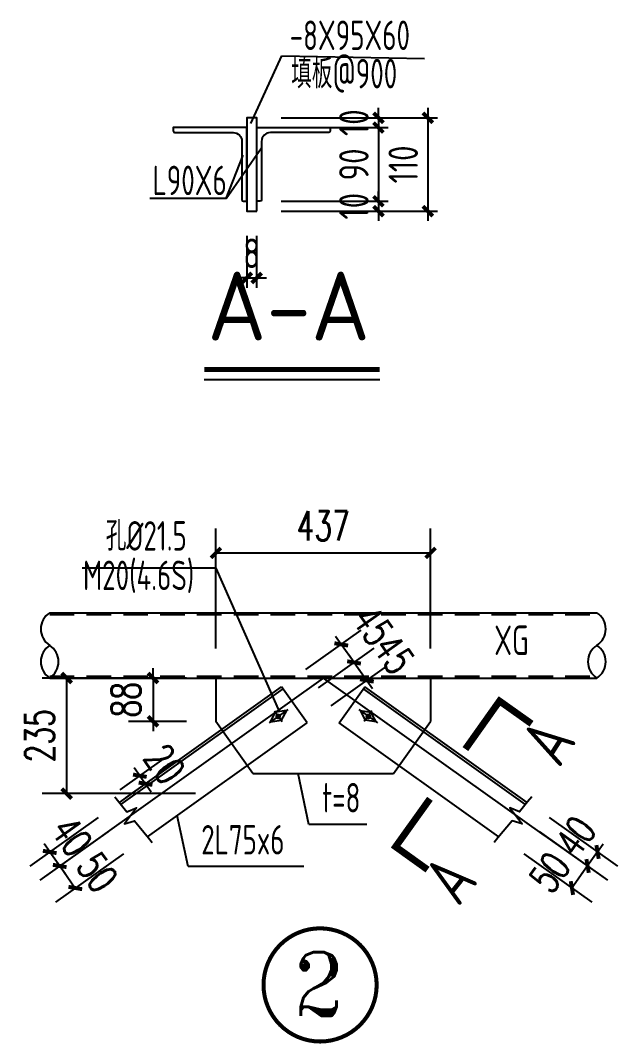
# Model space of a CAD drawing. Extents: x 180850 to 1400258, y 48356 to 327067.
# Drawn here: x 884715 to 896874, y 167164 to 187990 of the extents above; entities that cross this region are included whole.
import ezdxf
from ezdxf.enums import TextEntityAlignment as Align

# ---------------------------------------------------------------- set-up
doc = ezdxf.new("R2010")
doc.units = 0
doc.header["$LTSCALE"] = 1000
doc.linetypes.add('DASHED', pattern=[0.75, 0.5, -0.25])
for name, color, linetype in [('AXIS', 3, 'Continuous'), ('B 板', 11, 'Continuous'), ('DIM', 146, 'Continuous'), ('DOTE', 1, 'Continuous'), ('PUB_DIM', 3, 'Continuous'), ('PUB_TEXT', 7, 'Continuous'), ('SC', 3, 'Continuous'), ('TEXT', 7, 'Continuous'), ('THICK', 6, 'Continuous'), ('THIN', 7, 'Continuous'), ('XG', 6, 'Continuous'), ('型钢', 6, 'Continuous'), ('粗线', 5, 'Continuous')]:
    doc.layers.add(name, color=color, linetype=linetype)
doc.styles.add('_TCH_DIM_T3', font='SIMPLEX', dxfattribs={"width": 0.705882, "bigfont": 'GBCBIG'})
doc.styles.add('ROMANC', font='romant.shx', dxfattribs={"width": 0.8, "bigfont": '@1hztxt.shx'})
doc.styles.add('TSS-CTXT', font='tssdeng.shx', dxfattribs={"width": 0.8, "bigfont": 'gbcbig.shx'})
doc.styles.add('TSSD_Dimension', font='Tssdeng.shx', dxfattribs={"width": 0.8, "bigfont": 'hztxt.shx'})
doc.styles.add('TSSD_Label', font='tssdeng.shx', dxfattribs={"width": 0.7, "bigfont": 'hztxt.shx'})
doc.styles.add('TSSD_Norm', font='tssdeng.shx', dxfattribs={"bigfont": 'hztxt.shx'})
doc.dimstyles.new('TCH-200-10', dxfattribs={"dimtxt": 595, "dimasz": 200, "dimexe": 500, "dimexo": 600, "dimgap": 252.5, "dimtad": 1, "dimdec": 0, "dimlfac": 0.1, "dimzin": 0, "dimdsep": 46, "dimtxsty": '_TCH_DIM_T3', "dimblk": 'ARCHTICK', "dimcen": 0.09, "dimclrd": 124, "dimclre": 124, "dimclrt": 7, "dimazin": 2, "dimtfac": 1, "dimtdec": 0, "dimtix": 1, "dimtmove": 2, "dimatfit": 3, "dimfxl": 1, "dimtolj": 1, "dimtzin": 0, "dimarcsym": 0})
doc.dimstyles.new('TSSD_20_200', dxfattribs={"dimtxt": 600, "dimasz": 200, "dimexe": 200, "dimexo": 500, "dimgap": 200, "dimtad": 1, "dimdec": 0, "dimlfac": 0.05, "dimzin": 0, "dimdsep": 46, "dimtxsty": 'TSSD_Dimension', "dimblk": 'ARCHTICK', "dimblk1": 'ARCHTICK', "dimblk2": 'ARCHTICK', "dimcen": 0, "dimdle": 200, "dimclrt": 7, "dimadec": 0, "dimazin": 0, "dimtfac": 1, "dimtdec": 0, "dimtix": 1, "dimtmove": 2, "dimatfit": 3, "dimfxl": 1, "dimtolj": 1, "dimtzin": 0, "dimarcsym": 0})

# ---------------------------------------------------------------- blocks, each defined once
blk = doc.blocks.new('_ArchTick')
at = {"color": 0, "linetype": 'ByBlock', "const_width": 0.4}
blk.add_lwpolyline([(-0.5, -0.5), (0.5, 0.5)], dxfattribs=at)
blk = doc.blocks.new('*D1663')
at = {"layer": 'Defpoints', "color": 0, "transparency": 16777216}
for p in [(889325, 184109), (889525, 184109), (889525, 182750)]:
    blk.add_point(p, dxfattribs=at)
at = {"layer": 'DIM', "color": 0, "lineweight": -2, "transparency": 16777216}
for p, q in [((889325, 183609), (889325, 182550)), ((889525, 183609), (889525, 182550)), ((889325, 182750), (889125, 182750)), ((889325, 182750), (889525, 182750)), ((889525, 182750), (889725, 182750))]:
    blk.add_line(p, q, dxfattribs=at)
at = {"layer": 'DIM', "color": 0, "lineweight": -2, "transparency": 16777216, "xscale": 200, "yscale": 200, "zscale": 200}
blk.add_blockref('_ArchTick', (889325, 182750), dxfattribs=at)
at = {"layer": 'DIM', "color": 0, "lineweight": -2, "transparency": 16777216, "xscale": 200, "yscale": 200, "zscale": 200, "rotation": 180}
blk.add_blockref('_ArchTick', (889525, 182750), dxfattribs=at)
at = {"layer": 'DIM', "color": 7, "transparency": 16777216, "insert": (889425, 183250), "char_height": 600, "attachment_point": 5, "style": 'TSSD_Dimension'}
blk.add_mtext('\\A1;8', dxfattribs=at)
blk = doc.blocks.new('*D1664')
at = {"layer": 'Defpoints', "color": 0, "transparency": 16777216}
for p in [(889525, 186009), (889525, 185809), (892005, 185809)]:
    blk.add_point(p, dxfattribs=at)
at = {"layer": 'DIM', "color": 0, "lineweight": -2, "transparency": 16777216}
for p, q in [((892005, 186009), (892005, 186209)), ((890025, 186009), (892205, 186009)), ((892005, 186009), (892005, 185809)), ((890025, 185809), (892205, 185809)), ((892005, 185809), (892005, 185609))]:
    blk.add_line(p, q, dxfattribs=at)
at = {"layer": 'DIM', "color": 0, "lineweight": -2, "transparency": 16777216, "xscale": 200, "yscale": 200, "zscale": 200}
for p, rotation in [((892005, 186009), 270), ((892005, 185809), 90)]:
    blk.add_blockref('_ArchTick', p, dxfattribs=dict(at, rotation=rotation))
at = {"layer": 'DIM', "color": 7, "transparency": 16777216, "insert": (891505, 185909), "char_height": 600, "attachment_point": 5, "rotation": 90, "style": 'TSSD_Dimension'}
blk.add_mtext('\\A1;10', dxfattribs=at)
blk = doc.blocks.new('*D1665')
at = {"layer": 'Defpoints', "color": 0, "transparency": 16777216}
for p in [(889525, 185809), (889525, 184309), (892005, 184309)]:
    blk.add_point(p, dxfattribs=at)
at = {"layer": 'DIM', "color": 0, "lineweight": -2, "transparency": 16777216}
for p, q in [((892005, 186009), (892005, 184109)), ((890025, 185809), (892205, 185809)), ((890025, 184309), (892205, 184309))]:
    blk.add_line(p, q, dxfattribs=at)
at = {"layer": 'DIM', "color": 0, "lineweight": -2, "transparency": 16777216, "xscale": 200, "yscale": 200, "zscale": 200}
for p, rotation in [((892005, 185809), 90), ((892005, 184309), 270)]:
    blk.add_blockref('_ArchTick', p, dxfattribs=dict(at, rotation=rotation))
at = {"layer": 'DIM', "color": 7, "transparency": 16777216, "insert": (891505, 185059), "char_height": 600, "attachment_point": 5, "rotation": 90, "style": 'TSSD_Dimension'}
blk.add_mtext('\\A1;90', dxfattribs=at)
blk = doc.blocks.new('*D1666')
at = {"layer": 'Defpoints', "color": 0, "transparency": 16777216}
for p in [(889525, 184309), (889525, 184109), (892005, 184109)]:
    blk.add_point(p, dxfattribs=at)
at = {"layer": 'DIM', "color": 0, "lineweight": -2, "transparency": 16777216}
for p, q in [((892005, 184309), (892005, 184509)), ((890025, 184309), (892205, 184309)), ((890025, 184109), (892205, 184109)), ((892005, 184309), (892005, 184109)), ((892005, 184109), (892005, 183909))]:
    blk.add_line(p, q, dxfattribs=at)
at = {"layer": 'DIM', "color": 0, "lineweight": -2, "transparency": 16777216, "xscale": 200, "yscale": 200, "zscale": 200}
for p, rotation in [((892005, 184309), 270), ((892005, 184109), 90)]:
    blk.add_blockref('_ArchTick', p, dxfattribs=dict(at, rotation=rotation))
at = {"layer": 'DIM', "color": 7, "transparency": 16777216, "insert": (891505, 184209), "char_height": 600, "attachment_point": 5, "rotation": 90, "style": 'TSSD_Dimension'}
blk.add_mtext('\\A1;10', dxfattribs=at)
blk = doc.blocks.new('*D1667')
at = {"layer": 'Defpoints', "color": 0, "transparency": 16777216}
for p in [(889525, 186009), (889525, 184109), (893009, 184109)]:
    blk.add_point(p, dxfattribs=at)
at = {"layer": 'DIM', "color": 0, "lineweight": -2, "transparency": 16777216}
for p, q in [((893009, 186209), (893009, 183909)), ((890025, 186009), (893209, 186009)), ((890025, 184109), (893209, 184109))]:
    blk.add_line(p, q, dxfattribs=at)
at = {"layer": 'DIM', "color": 0, "lineweight": -2, "transparency": 16777216, "xscale": 200, "yscale": 200, "zscale": 200}
for p, rotation in [((893009, 186009), 90), ((893009, 184109), 270)]:
    blk.add_blockref('_ArchTick', p, dxfattribs=dict(at, rotation=rotation))
at = {"layer": 'DIM', "color": 7, "transparency": 16777216, "insert": (892509, 185059), "char_height": 600, "attachment_point": 5, "rotation": 90, "style": 'TSSD_Dimension'}
blk.add_mtext('\\A1;110', dxfattribs=at)
blk = doc.blocks.new('详图编号')
at = {"layer": 'PUB_DIM', "lineweight": -3, "const_width": 50}
for points in [[(700, 0, 1), (-700, 0)], [(-700, 0, 1), (700, 0)]]:
    blk.add_lwpolyline(points, format="xyb", dxfattribs=at)
at = {"layer": 'PUB_TEXT', "lineweight": -3, "style": 'ROMANC', "width": 0.888889}
blk.add_attdef('A', text='', height=788, dxfattribs=at).set_placement((-333, -382), (300, -382), align=Align.FIT)
blk = doc.blocks.new('*D1670')
at = {"layer": 'AXIS', "color": 124, "lineweight": -2, "transparency": 16777216}
for p, q in [((886298, 171764), (884904, 170775)), ((886500, 171479), (885106, 170489)), ((885311, 171064), (885195, 171227)), ((885311, 171064), (885514, 170779)), ((885514, 170779), (885630, 170616))]:
    blk.add_line(p, q, dxfattribs=at)
at = {"layer": 'Defpoints', "color": 0, "transparency": 16777216}
for p in [(886787, 172112, 101462), (886989, 171826, 101464), (885514, 170779)]:
    blk.add_point(p, dxfattribs=at)
at = {"layer": 'AXIS', "color": 124, "lineweight": -2, "transparency": 16777216, "xscale": 200, "yscale": 200, "zscale": 200}
for p, rotation in [((885311, 171064), 305.3774153903356), ((885514, 170779), 125.3774153903356)]:
    blk.add_blockref('_ArchTick', p, dxfattribs=dict(at, rotation=rotation))
at = {"layer": 'AXIS', "color": 7, "transparency": 16777216, "insert": (885760, 171382), "char_height": 595, "attachment_point": 5, "rotation": 305.3774, "style": '_TCH_DIM_T3'}
blk.add_mtext('\\A1;40', dxfattribs=at)
blk = doc.blocks.new('*D1671')
at = {"layer": 'AXIS', "color": 124, "lineweight": -2, "transparency": 16777216}
for p, q in [((886496, 171476), (885106, 170489)), ((886815, 171028), (885425, 170041)), ((885514, 170779), (885832, 170330))]:
    blk.add_line(p, q, dxfattribs=at)
at = {"layer": 'Defpoints', "color": 0, "transparency": 16777216}
for p in [(886986, 171824, 101462), (887304, 171375, 101465), (885832, 170330)]:
    blk.add_point(p, dxfattribs=at)
at = {"layer": 'AXIS', "color": 124, "lineweight": -2, "transparency": 16777216, "xscale": 200, "yscale": 200, "zscale": 200}
for p, rotation in [((885514, 170779), 125.3774153904201), ((885832, 170330), 305.3774153904201)]:
    blk.add_blockref('_ArchTick', p, dxfattribs=dict(at, rotation=rotation))
at = {"layer": 'AXIS', "color": 7, "transparency": 16777216, "insert": (886281, 170649), "char_height": 595, "attachment_point": 5, "rotation": 305.3774, "style": '_TCH_DIM_T3'}
blk.add_mtext('\\A1;50', dxfattribs=at)
blk = doc.blocks.new('*D1672')
at = {"layer": 'AXIS', "color": 124, "lineweight": -2, "transparency": 16777216}
for p, q in [((887636, 172965), (886738, 172326)), ((887752, 172802), (886854, 172163)), ((887146, 172616), (887030, 172779)), ((887146, 172616), (887262, 172453)), ((887262, 172453), (887378, 172290))]:
    blk.add_line(p, q, dxfattribs=at)
at = {"layer": 'Defpoints', "color": 0, "transparency": 16777216}
for p in [(888125, 173312, 102970), (888241, 173149, 102971), (887262, 172453)]:
    blk.add_point(p, dxfattribs=at)
at = {"layer": 'AXIS', "color": 124, "lineweight": -2, "transparency": 16777216, "xscale": 200, "yscale": 200, "zscale": 200}
for p, rotation in [((887146, 172616), 305.4123468731784), ((887262, 172453), 125.4123468731784)]:
    blk.add_blockref('_ArchTick', p, dxfattribs=dict(at, rotation=rotation))
at = {"layer": 'AXIS', "color": 7, "transparency": 16777216, "insert": (887652, 172853), "char_height": 595, "attachment_point": 5, "rotation": 305.4123, "style": '_TCH_DIM_T3'}
blk.add_mtext('\\A1;20', dxfattribs=at)
blk = doc.blocks.new('*D1679')
at = {"layer": 'AXIS', "color": 124, "lineweight": -2, "transparency": 16777216}
for p, q in [((887414, 174605), (887414, 174805)), ((888095, 174605), (886914, 174605)), ((887414, 174605), (887414, 173721)), ((888095, 173721), (886914, 173721)), ((887414, 173721), (887414, 173521))]:
    blk.add_line(p, q, dxfattribs=at)
at = {"layer": 'Defpoints', "color": 0, "transparency": 16777216}
for p in [(888695, 174605, 103849), (887414, 173721), (888695, 173721, 103563)]:
    blk.add_point(p, dxfattribs=at)
at = {"layer": 'AXIS', "color": 124, "lineweight": -2, "transparency": 16777216, "xscale": 200, "yscale": 200, "zscale": 200}
for p, rotation in [((887414, 174605), 270), ((887414, 173721), 90)]:
    blk.add_blockref('_ArchTick', p, dxfattribs=dict(at, rotation=rotation))
at = {"layer": 'AXIS', "color": 7, "transparency": 16777216, "insert": (886864, 174163), "char_height": 595, "attachment_point": 5, "rotation": 90, "style": '_TCH_DIM_T3'}
blk.add_mtext('\\A1;88', dxfattribs=at)
blk = doc.blocks.new('*D1673')
at = {"layer": 'AXIS', "color": 124, "lineweight": -2, "transparency": 16777216}
for p, q in [((888695, 175205), (888695, 177651)), ((893067, 175205), (893067, 177651)), ((888695, 177151), (893067, 177151))]:
    blk.add_line(p, q, dxfattribs=at)
at = {"layer": 'Defpoints', "color": 0, "transparency": 16777216}
for p in [(893067, 177151), (888695, 174605, 103849), (893067, 174605, 103849)]:
    blk.add_point(p, dxfattribs=at)
at = {"layer": 'AXIS', "color": 124, "lineweight": -2, "transparency": 16777216, "xscale": 200, "yscale": 200, "zscale": 200, "rotation": 180}
blk.add_blockref('_ArchTick', (888695, 177151), dxfattribs=at)
at = {"layer": 'AXIS', "color": 124, "lineweight": -2, "transparency": 16777216, "xscale": 200, "yscale": 200, "zscale": 200}
blk.add_blockref('_ArchTick', (893067, 177151), dxfattribs=at)
at = {"layer": 'AXIS', "color": 7, "transparency": 16777216, "insert": (890881, 177701), "char_height": 595, "attachment_point": 5, "style": '_TCH_DIM_T3'}
blk.add_mtext('\\A1;437', dxfattribs=at)
blk = doc.blocks.new('*D1674')
at = {"layer": 'AXIS', "color": 124, "lineweight": -2, "transparency": 16777216}
for p, q in [((887525, 174605), (885155, 174605)), ((885655, 174605), (885655, 172253)), ((888278, 172253), (885155, 172253))]:
    blk.add_line(p, q, dxfattribs=at)
at = {"layer": 'Defpoints', "color": 0, "transparency": 16777216}
for p in [(888125, 174605, 103849), (885655, 172253), (888878, 172253, 102975)]:
    blk.add_point(p, dxfattribs=at)
at = {"layer": 'AXIS', "color": 124, "lineweight": -2, "transparency": 16777216, "xscale": 200, "yscale": 200, "zscale": 200}
for p, rotation in [((885655, 174605), 90), ((885655, 172253), 270)]:
    blk.add_blockref('_ArchTick', p, dxfattribs=dict(at, rotation=rotation))
at = {"layer": 'AXIS', "color": 7, "transparency": 16777216, "insert": (885105, 173429), "char_height": 595, "attachment_point": 5, "rotation": 90, "style": '_TCH_DIM_T3'}
blk.add_mtext('\\A1;235', dxfattribs=at)
blk = doc.blocks.new('*D1675')
at = {"layer": 'AXIS', "color": 124, "lineweight": -2, "transparency": 16777216}
for p, q in [((890523, 174775), (891655, 175579)), ((891248, 175289), (891132, 175452)), ((890784, 174408), (891916, 175212)), ((891508, 174922), (891248, 175289)), ((891508, 174922), (891624, 174759))]:
    blk.add_line(p, q, dxfattribs=at)
at = {"layer": 'Defpoints', "color": 0, "transparency": 16777216}
for p in [(891248, 175289), (890034, 174427, 102714), (890294, 174060, 103506)]:
    blk.add_point(p, dxfattribs=at)
at = {"layer": 'AXIS', "color": 124, "lineweight": -2, "transparency": 16777216, "xscale": 200, "yscale": 200, "zscale": 200}
for p, rotation in [((891248, 175289), 305.3774153900254), ((891508, 174922), 125.3774153900254)]:
    blk.add_blockref('_ArchTick', p, dxfattribs=dict(at, rotation=rotation))
at = {"layer": 'AXIS', "color": 7, "transparency": 16777216, "insert": (891895, 175672), "char_height": 595, "attachment_point": 5, "rotation": 305.3774, "style": '_TCH_DIM_T3'}
blk.add_mtext('\\A1;45', dxfattribs=at)
blk = doc.blocks.new('*D1676')
at = {"layer": 'AXIS', "color": 124, "lineweight": -2, "transparency": 16777216}
for p, q in [((890784, 174408), (891916, 175212)), ((891508, 174922), (891392, 175085)), ((891044, 174041), (892176, 174845)), ((891508, 174922), (891769, 174555)), ((891769, 174555), (891885, 174392))]:
    blk.add_line(p, q, dxfattribs=at)
at = {"layer": 'Defpoints', "color": 0, "transparency": 16777216}
for p in [(891769, 174555), (890294, 174060, 103506), (890555, 173693, 102718)]:
    blk.add_point(p, dxfattribs=at)
at = {"layer": 'AXIS', "color": 124, "lineweight": -2, "transparency": 16777216, "xscale": 200, "yscale": 200, "zscale": 200}
for p, rotation in [((891508, 174922), 305.3774153909487), ((891769, 174555), 125.3774153909487)]:
    blk.add_blockref('_ArchTick', p, dxfattribs=dict(at, rotation=rotation))
at = {"layer": 'AXIS', "color": 7, "transparency": 16777216, "insert": (892319, 175092), "char_height": 595, "attachment_point": 5, "rotation": 305.3774, "style": '_TCH_DIM_T3'}
blk.add_mtext('\\A1;45', dxfattribs=at)
blk = doc.blocks.new('*D1677')
at = {"layer": 'AXIS', "color": 124, "lineweight": -2, "transparency": 16777216}
for p, q in [((895480, 171764), (896874, 170775)), ((895277, 171479), (896672, 170489)), ((896467, 171064), (896582, 171227)), ((896467, 171064), (896264, 170779)), ((896264, 170779), (896148, 170616))]:
    blk.add_line(p, q, dxfattribs=at)
at = {"layer": 'Defpoints', "color": 0, "transparency": 16777216}
for p in [(894991, 172112, 101462), (894788, 171826, 101464), (896264, 170779)]:
    blk.add_point(p, dxfattribs=at)
at = {"layer": 'AXIS', "color": 124, "lineweight": -2, "transparency": 16777216, "xscale": 200, "yscale": 200, "zscale": 200}
for p, rotation in [((896467, 171064), 234.6225846096644), ((896264, 170779), 54.62258460966439)]:
    blk.add_blockref('_ArchTick', p, dxfattribs=dict(at, rotation=rotation))
at = {"layer": 'AXIS', "color": 7, "transparency": 16777216, "insert": (896018, 171382), "char_height": 595, "attachment_point": 5, "rotation": 54.6226, "style": '_TCH_DIM_T3'}
blk.add_mtext('\\A1;40', dxfattribs=at)
blk = doc.blocks.new('*D1678')
at = {"layer": 'AXIS', "color": 124, "lineweight": -2, "transparency": 16777216}
for p, q in [((895281, 171476), (896672, 170489)), ((894963, 171028), (896353, 170041)), ((896264, 170779), (895945, 170330))]:
    blk.add_line(p, q, dxfattribs=at)
at = {"layer": 'Defpoints', "color": 0, "transparency": 16777216}
for p in [(894792, 171824, 101462), (894474, 171375, 101465), (895945, 170330)]:
    blk.add_point(p, dxfattribs=at)
at = {"layer": 'AXIS', "color": 124, "lineweight": -2, "transparency": 16777216, "xscale": 200, "yscale": 200, "zscale": 200}
for p, rotation in [((896264, 170779), 54.62258460957983), ((895945, 170330), 234.6225846095798)]:
    blk.add_blockref('_ArchTick', p, dxfattribs=dict(at, rotation=rotation))
at = {"layer": 'AXIS', "color": 7, "transparency": 16777216, "insert": (895497, 170649), "char_height": 595, "attachment_point": 5, "rotation": 54.6226, "style": '_TCH_DIM_T3'}
blk.add_mtext('\\A1;50', dxfattribs=at)

msp = doc.modelspace()

# ---------------------------------------------------------------- linework, layer by layer
for p, q in [((888695.32, 174605.01, 281.85), (888695.32, 173720.87, -4.52)), ((893066.62, 174605.01, 281.85), (893066.62, 173720.87, -4.52)), ((890158.49, 173963.93, -2.26), (889779.15, 173692.12, -2.26)), ((889806.25, 173711.53, -2.26), (889910.58, 173909.31, -2.26)), ((889891.16, 173936.4, -2.26), (890046.48, 173719.64, -2.26)), ((890131.4, 173944.51, -2.26), (889910.58, 173909.31, -2.26)), ((890131.4, 173944.51, -2.26), (890027.07, 173746.74, -2.26)), ((891603.45, 173963.93, -2.26), (891982.78, 173692.12, -2.26)), ((891630.54, 173944.51, -2.26), (891851.36, 173909.31, -2.26)), ((891630.54, 173944.51, -2.26), (891734.87, 173746.74, -2.26)), ((891870.78, 173936.4, -2.26), (891715.46, 173719.64, -2.26)), ((891955.69, 173711.53, -2.26), (891851.36, 173909.31, -2.26)), ((889448.61, 172661.37), (888695.32, 173720.87, -4.52)), ((889806.25, 173711.53, -2.26), (890027.07, 173746.74, -2.26)), ((891955.69, 173711.53, -2.26), (891734.87, 173746.74, -2.26)), ((892313.33, 172661.37), (893066.62, 173720.87, -4.52)), ((889448.61, 172661.37), (892313.33, 172661.37))]:
    msp.add_line(p, q)
at = {"const_width": 50, "elevation": -2.26}
for points in [[(889986.15, 173847.11, 1), (889938.86, 173800.12, 1.00295918), (889986.15, 173847.11)], [(891775.79, 173847.11, -1), (891823.08, 173800.12, -1.00295918), (891775.79, 173847.11)]]:
    msp.add_lwpolyline(points, format="xyb", dxfattribs=at)
at = {"layer": 'AXIS'}
for p, q in [((888698.06, 176841.76, -1266.06), (885968.06, 176841.76, -1266.06)), ((889999.31, 173908.32, -1266.06), (888698.06, 176841.76, -1266.06)), ((890590.55, 171624.12, -100970.55), (890371.13, 172661.37)), ((888126.68, 170768.17, -103043.88), (887907.26, 171805.42, -2073.33)), ((891771.39, 171624.12, -100970.55), (890590.55, 171624.12, -100970.55)), ((890488.38, 170768.17, -103043.88), (888126.68, 170768.17, -103043.88))]:
    msp.add_line(p, q, dxfattribs=at)
at = {"layer": 'B 板'}
msp.add_lwpolyline([(889525.17, 184108.92), (889525.17, 186008.92), (889325.17, 186008.92), (889325.17, 184108.92)], close=True, dxfattribs=at)
at = {"layer": 'DIM'}
for p, q in [((889408.95, 185891.97), (890040.89, 187272.39)), ((890040.89, 187272.39), (892944.95, 187216.84)), ((888904.11, 184364.67), (889625.17, 185400.86)), ((888904.11, 184364.67), (889251.82, 185250.65)), ((888904.11, 184364.67), (887347.98, 184364.67))]:
    msp.add_line(p, q, dxfattribs=at)
at = {"layer": 'DOTE'}
for p in [(886392.26, 171398.69, -2972.53), (895385.45, 171398.69, -2972.53)]:
    msp.add_line(p, (890888.86, 174605.01, -792.33), dxfattribs=at)
at = {"layer": 'SC', "extrusion": (0.0037, 0.008783, 0.999955)}
for p, q in [((886729.07, 172070.66, -2396.47), (890033.94, 174427.21, -794.08)), ((886760.48, 172032.68, -2385.83), (890062.4, 174387.13, -784.88)), ((890555, 173693.4), (890033.94, 174427.21, -4.52)), ((890555, 173693.4), (890033.94, 174427.21, -4.52)), ((887304.11, 171375.34, -2365.78), (890555, 173693.4, -789.57))]:
    msp.add_line(p, q, dxfattribs=at)
at = {"layer": 'SC', "extrusion": (-0.0037, 0.008783, 0.999955)}
for p, q in [((891206.94, 173693.4), (891728, 174427.21, -4.52)), ((891206.94, 173693.4), (891728, 174427.21, -4.52)), ((895001.45, 172032.68, -2385.83), (891699.54, 174387.13, -784.88)), ((895032.86, 172070.66, -2396.47), (891728, 174427.21, -794.08)), ((894457.82, 171375.34, -2365.78), (891206.94, 173693.4, -789.57))]:
    msp.add_line(p, q, dxfattribs=at)
at = {"layer": 'SC', "elevation": -2386.32}
for points in [[(886635.12, 172184.27), (886719.1, 172082.73), (886884.06, 171883.26), (887078.97, 171961.41), (886831.43, 171633.86), (887034.97, 171700.78), (887323.44, 171351.98), (887399.92, 171259.5)], [(895126.82, 172184.27), (895042.84, 172082.73), (894877.88, 171883.26), (894682.97, 171961.41), (894930.51, 171633.86), (894726.97, 171700.78), (894438.5, 171351.98), (894362.02, 171259.5)]]:
    msp.add_lwpolyline(points, dxfattribs=at)
at = {"layer": 'THICK', "linetype": 'ByBlock', "const_width": 100}
msp.add_lwpolyline([(888456.79, 180884.97), (892033.17, 180884.97)], dxfattribs=at)
at = {"layer": 'THIN', "linetype": 'ByBlock'}
msp.add_lwpolyline([(888456.79, 180684.97), (892033.17, 180684.97)], dxfattribs=at)
at = {"layer": 'XG'}
for p, q in [((885309.77, 175935.01, 281.85), (896452.17, 175935.01, 281.85)), ((885309.77, 174605.01, 281.85), (896452.17, 174605.01, 281.85))]:
    msp.add_line(p, q, dxfattribs=at)
at = {"layer": 'XG', "linetype": 'DASHED'}
for p, q in [((885309.77, 175895.01, 281.85), (896452.17, 175895.01, 281.85)), ((885309.77, 174645.01, 281.85), (896452.17, 174645.01, 281.85))]:
    msp.add_line(p, q, dxfattribs=at)
at = {"layer": 'XG'}
for centre, start, end in [((885524.79, 175602.51, 281.85), 122.890409, 237.109591), ((896237.15, 175602.51, 281.85), 302.890409, 57.109591), ((885524.79, 174937.51, 281.85), 122.890409, 237.109591), ((885094.74, 174937.51, 281.85), 302.890409, 57.109591), ((896667.2, 174937.51, 281.85), 122.890409, 237.109591), ((896237.15, 174937.51, 281.85), 302.890409, 57.109591)]:
    msp.add_arc(centre, 395.97, start, end, dxfattribs=at)
at = {"layer": '型钢'}
for points in [[(889325.17, 185808.92), (887825.17, 185808.92), (887825.17, 185742.25, 0.41421356), (887858.51, 185708.92), (889045.17, 185708.92, -0.41421356), (889225.17, 185528.92), (889225.17, 184342.25, 0.41421356), (889258.51, 184308.92), (889325.17, 184308.92)], [(889525.17, 185808.92), (891025.17, 185808.92), (891025.17, 185742.25, -0.41421356), (890991.84, 185708.92), (889805.17, 185708.92, 0.41421356), (889625.17, 185528.92), (889625.17, 184342.25, -0.41421356), (889591.84, 184308.92), (889525.17, 184308.92)]]:
    msp.add_lwpolyline(points, format="xyb", close=True, dxfattribs=at)
at = {"layer": '粗线', "linetype": 'ByBlock', "const_width": 140, "elevation": -110431.7}
for points in [[(893775.77, 173158.19), (894470.43, 174136.68), (895122.76, 173673.58)], [(893053.09, 172145.58), (892354.38, 171169.98), (893004.78, 170704.17)]]:
    msp.add_lwpolyline(points, dxfattribs=at)

# ---------------------------------------------------------------- block references
at = {"layer": 'PUB_DIM', "linetype": 'Continuous', "lineweight": -3}
ref = msp.add_blockref('详图编号', (890816.64, 168357.45, -110431.7), dxfattribs=dict(at, xscale=1.645714286714792, yscale=1.645714286714792, zscale=1.645714286714792))
ref.add_attrib('A', '2', dxfattribs={"layer": 'PUB_TEXT', "color": 7, "lineweight": -2, "height": 1296, "style": 'ROMANC', "width": 0.993464}).set_placement((890268.23, 167728.83, -110431.7), (891310.52, 167728.83, -110431.7), align=Align.FIT)

# ---------------------------------------------------------------- texts
at = {"layer": 'PUB_TEXT', "linetype": 'ByBlock', "style": 'TSS-CTXT', "width": 0.8}
for rotation, p in [(57.529437, (895450.82, 173311.83, -110431.7)), (51.488679, (893453.68, 170511.9, -110431.7))]:
    msp.add_text('A', height=1000, rotation=rotation, dxfattribs=at).set_placement(p, align=Align.MIDDLE_CENTER)
at = {"layer": 'TEXT', "linetype": 'ByBlock', "style": 'TSSD_Norm'}
msp.add_text('A-A', height=1400, dxfattribs=at).set_placement((888521.41, 181057.28), align=Align.BOTTOM_LEFT)
at = {"layer": 'TEXT', "style": 'TSSD_Label', "width": 0.7}
for s, p in [('孔%%c21.5', (886451.56, 177018.26, -1266.06)), ('M20(4.6S)', (885988.65, 176214.76, -1266.06)), ('t=8', (890859.22, 171688.45, -100970.55)), ('2L75x6', (888395.36, 170832.5, -103043.88))]:
    msp.add_text(s, height=600, dxfattribs=at).set_placement(p, align=Align.BOTTOM_LEFT)
msp.add_text('XG', height=600, dxfattribs=at).set_placement((894363.56, 175073.76, -34917.14))
at = {"layer": 'THIN', "style": 'TSSD_Dimension', "width": 0.7}
for s, p in [('-8X95X60', (890197.26, 187388.4)), ('填板@900', (890227.68, 186608.57)), ('L90X6', (887405.79, 184434.04))]:
    msp.add_text(s, height=600, dxfattribs=at).set_placement(p)

# ---------------------------------------------------------------- dimensions: what is measured, and where the dimension line sits
at = {"layer": 'AXIS'}
dim = msp.add_linear_dim(base=(893066.62, 177151.26, -103567.37), p1=(888695.32, 174605.01, 281.85), p2=(893066.62, 174605.01, 281.85), dimstyle='TCH-200-10', dxfattribs=at)
dim.commit()
dim.dimension.update_dxf_attribs({"geometry": '*D1673', "text_midpoint": (890880.97, 177701.26, -103567.37)})
for base, p2, angle, picture, middle in [((891247.67, 175289.05, -103507.88), (890033.94, 174427.21, -794.08), 125.377415, '*D1675', (891894.56, 175671.76, -103507.88)), ((891768.73, 174555.24, -103507.88), (890555, 173693.4, -789.57), 305.377415, '*D1676', (892318.56, 175091.76, -103507.88))]:
    dim = msp.add_linear_dim(base=base, p1=(890294.47, 174060.31, -2.26), p2=p2, angle=angle, dimstyle='TCH-200-10', dxfattribs=at)
    dim.commit()
    dim.dimension.update_dxf_attribs({"geometry": picture, "text_midpoint": middle, "dimtype": 161})
for base, p1, p2, picture, middle in [((885655.06, 172252.87, -103567.37), (888125.16, 174605.01, 281.85), (888878.44, 172252.87, -592.71), '*D1674', (885105.06, 173428.94, -103567.37)), ((887413.72, 173720.87, -103567.37), (888695.32, 174605.01, 281.85), (888695.32, 173720.87, -4.52), '*D1679', (886863.72, 174162.94, -103567.37))]:
    dim = msp.add_linear_dim(base=base, p1=p1, p2=p2, angle=90, dimstyle='TCH-200-10', dxfattribs=at)
    dim.commit()
    dim.dimension.update_dxf_attribs({"geometry": picture, "text_midpoint": middle})
dim = msp.add_aligned_dim(p1=(888125.16, 173312.36, -597.23), p2=(888241.05, 173149.36, -596.53), distance=-1201.49, dimstyle='TCH-200-10', dxfattribs=at)
dim.commit()
dim.dimension.update_dxf_attribs({"geometry": '*D1672', "text_midpoint": (887652.14, 172853.35, -103567.38)})
for base, p1, p2, angle, text, picture, middle in [((885513.83, 170778.67, -103830.32), (886786.83, 172111.84, -2368.46), (886989.46, 171826.47, -2366.71), 305.377415, '40', '*D1670', (885759.64, 171382.47, -103830.32)), ((896263.88, 170778.67, -103830.32), (894990.89, 172111.84, -2368.46), (894788.25, 171826.47, -2366.71), 234.622585, '40', '*D1677', (896018.07, 171382.47, -103830.32)), ((885832.26, 170330.22, -103830.32), (886985.69, 171823.78, -2368.54), (887304.11, 171375.34, -2365.78), 305.377415, '50', '*D1671', (886280.7, 170648.65, -103830.32)), ((895945.46, 170330.22, -103830.32), (894792.02, 171823.78, -2368.54), (894473.6, 171375.34, -2365.78), 234.622585, '50', '*D1678', (895497.01, 170648.65, -103830.32))]:
    dim = msp.add_linear_dim(base=base, p1=p1, p2=p2, angle=angle, text=text, dimstyle='TCH-200-10', dxfattribs=at)
    dim.commit()
    dim.dimension.update_dxf_attribs({"geometry": picture, "text_midpoint": middle, "dimtype": 161})
at = {"layer": 'DIM'}
for base, p1, p2, text, picture, middle in [((892004.93, 185808.92), (889525.17, 186008.92), (889525.17, 185808.92), '10', '*D1664', (891504.93, 185908.92)), ((893009.15, 184108.92), (889525.17, 186008.92), (889525.17, 184108.92), '110', '*D1667', (892509.15, 185058.92)), ((892004.93, 184308.92), (889525.17, 185808.92), (889525.17, 184308.92), '90', '*D1665', (891504.93, 185058.92)), ((892004.93, 184108.92), (889525.17, 184308.92), (889525.17, 184108.92), '10', '*D1666', (891504.93, 184208.92))]:
    dim = msp.add_linear_dim(base=base, p1=p1, p2=p2, angle=90, text=text, dimstyle='TSSD_20_200', dxfattribs=at)
    dim.commit()
    dim.dimension.update_dxf_attribs({"geometry": picture, "text_midpoint": middle})
dim = msp.add_linear_dim(base=(889525.17, 182750.28), p1=(889325.17, 184108.92), p2=(889525.17, 184108.92), text='8', dimstyle='TSSD_20_200', dxfattribs=at)
dim.commit()
dim.dimension.update_dxf_attribs({"geometry": '*D1663', "text_midpoint": (889425.17, 183250.28)})

doc.saveas('drawing.dxf')
